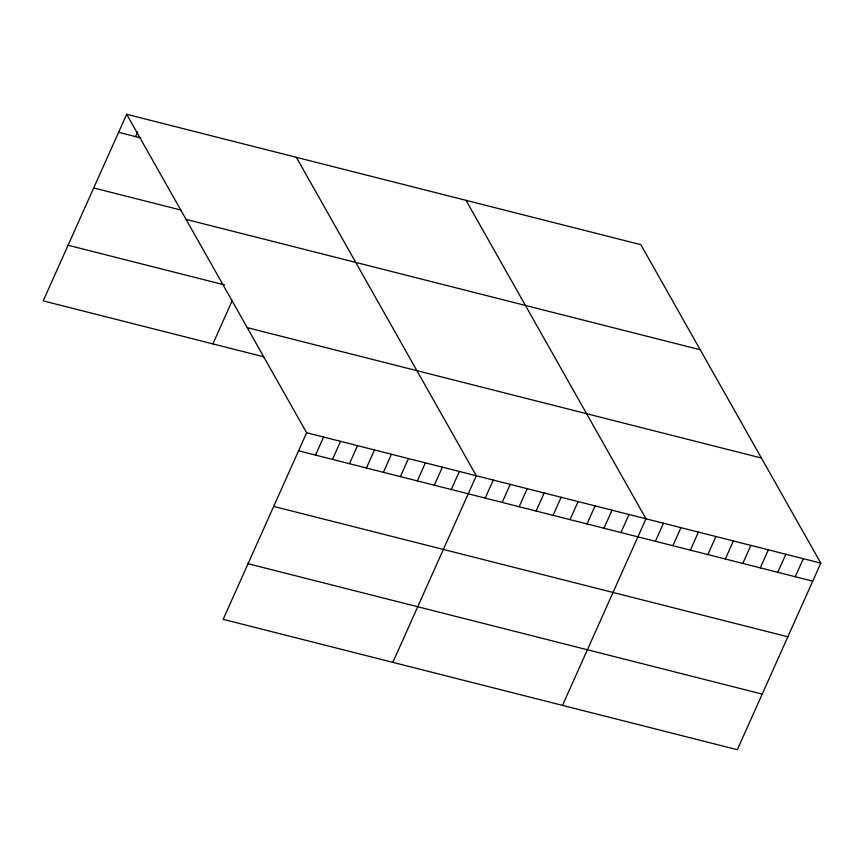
<?xml version="1.0" encoding="UTF-8"?>
<svg xmlns="http://www.w3.org/2000/svg" width="864" height="864" viewBox="0 0 864 864"><rect width="100%" height="100%" fill="white"/><g stroke="black" fill="none" stroke-linecap="round" stroke-linejoin="round"><path stroke-width="1.3" d="M126.662 114.286L306.634 432.745L223.171 619.337L737.338 749.714L820.8 563.123L640.829 244.663L126.662 114.286L43.2 300.877L263.779 356.81M135.562 136.631L137.711 131.825M212.879 343.904L232.351 300.37M315.533 455.09L323.6 437.044M332.5 459.389L340.567 441.353M349.466 463.698L357.534 445.651M366.433 467.996L374.501 449.95M383.4 472.306L391.468 454.259M400.367 476.604L408.434 458.557M417.334 480.902L425.412 462.866M434.3 485.212L442.379 467.165M451.267 489.51L459.346 471.463M392.839 662.364L476.312 475.772L296.341 157.313M485.201 498.118L493.279 480.071M502.168 502.416L510.246 484.369M519.145 506.725L527.213 488.678M536.112 511.024L544.18 492.977M553.079 515.322L561.146 497.286M570.046 519.631L578.113 501.584M587.012 523.93L595.08 505.883M603.979 528.228L612.047 510.192M620.946 532.537L629.014 514.49M562.518 705.391L645.98 518.789L466.02 200.329M655.398 541.274L663.466 523.228M672.872 545.702L680.951 527.656M690.358 550.141L698.425 532.094M707.843 554.569L715.91 536.522M725.317 558.997L733.396 540.961M742.802 563.436L750.87 545.389M760.288 567.864L768.355 549.828M777.762 572.303L785.84 554.256M795.247 576.731L803.315 558.684M118.595 132.332L140.789 137.959M93.712 187.952L181.159 210.125M186.052 219.38L700.218 349.758M68.083 245.257L224.705 284.969M247.244 327.65L761.411 458.028M306.634 432.745L820.8 563.123M298.566 450.792L812.732 581.17M273.683 506.412L787.849 636.79M248.044 563.717L762.21 694.094"/></g></svg>
